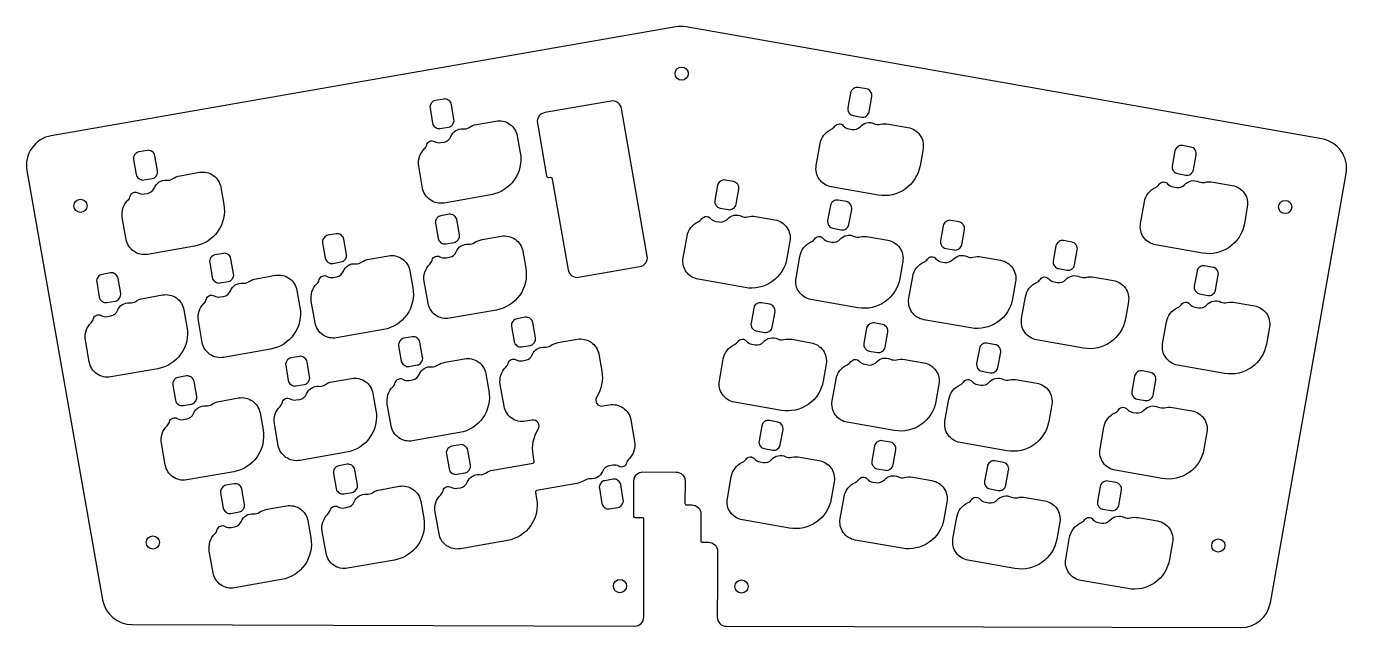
# Model space of a CAD drawing. Header units: millimetres. Extents: x -264 to -45, y 33 to 133.
import ezdxf

# ---------------------------------------------------------------- set-up
doc = ezdxf.new("R2010")
doc.units = ezdxf.units.MM
doc.layers.get('0').update_dxf_attribs({"linetype": 'CONTINUOUS'})

msp = doc.modelspace()

# ---------------------------------------------------------------- linework, layer by layer
for points in [[(-149.47, 35.17, 0.414214), (-147.98, 33.66), (-62.48, 33.44, 0.364726), (-57.54, 37.57), (-44.95, 108.98, 0.414173), (-49.01, 114.77), (-154.65, 133.41, 0.08711), (-156.38, 133.41), (-260.17, 115.29, 0.414694), (-264.24, 109.49), (-251.64, 38.06, 0.363215), (-246.73, 33.93), (-163.21, 33.7, 0.414177), (-161.7, 35.2), (-161.66, 51.47, 0.414214), (-161.89, 51.7), (-163.1, 51.7, -0.413396), (-163.33, 51.93), (-163.33, 57.85, -0.415032), (-161.83, 59.35), (-156.33, 59.33, -0.414214), (-154.84, 57.83), (-154.85, 54.1, 0.415032), (-154.62, 53.87), (-153.7, 53.87, -0.415032), (-152.2, 52.37), (-152.21, 47.87, 0.414214), (-151.98, 47.64), (-151.25, 47.64), (-150.94, 47.64, -0.415032), (-149.44, 46.13), (-149.46, 38.41), (-149.47, 37.81)], [(-126.91, 123.08, 0.198912), (-127.32, 122.43), (-127.77, 119.91, 0.198912), (-127.61, 119.16), (-127.53, 119.05, 0.198912), (-126.89, 118.64), (-125.5, 118.39, 0.198912), (-124.75, 118.55), (-124.64, 118.63, 0.198912), (-124.23, 119.28), (-123.78, 121.8, 0.198912), (-123.94, 122.54), (-124.02, 122.65, 0.198912), (-124.66, 123.07), (-126.05, 123.32, 0.198912), (-126.8, 123.15)], [(-196.79, 117.37, 0.198912), (-196.38, 116.72), (-196.27, 116.65, 0.198912), (-195.52, 116.48), (-194.13, 116.72, 0.198912), (-193.48, 117.13), (-193.41, 117.24, 0.198912), (-193.24, 117.98), (-193.68, 120.51, 0.198912), (-194.09, 121.15), (-194.2, 121.23, 0.198912), (-194.94, 121.4), (-196.33, 121.16, 0.198912), (-196.98, 120.75), (-197.06, 120.64, 0.198912), (-197.22, 119.89)], [(-177.85, 108.62, 0.414214), (-177.45, 108.34), (-177.3, 108.37, -0.414214), (-176.9, 108.08), (-174.27, 92.97, 0.414214), (-172.54, 91.74), (-162.34, 93.51, 0.414214), (-161.12, 95.25), (-165.38, 119.83, 0.414214), (-167.12, 121.05), (-168.1, 120.88), (-177.17, 119.31), (-178.15, 119.14, 0.414214), (-179.38, 117.4)], [(-198.17, 113.09, 0.136845), (-197.77, 113.79, -0.497497), (-196.48, 114.33, 0.17741), (-195.46, 114.15), (-194.9, 114.24, 0.260807), (-193.77, 115.17, -0.334165), (-191.72, 116.42, 0.173636), (-190.74, 116.67, -0.10493), (-189.49, 117.18), (-186.29, 117.74, -0.414214), (-182.72, 115.25), (-182.22, 112.42, -0.414214), (-187.09, 105.47), (-194.9, 104.09, -0.414214), (-198.46, 106.59), (-199.1, 110.2, -0.247516)], [(-130.54, 116.36, 0.136845), (-129.92, 116.88, -0.497496), (-128.53, 116.95, 0.17741), (-127.63, 116.43), (-127.07, 116.33, 0.260807), (-125.69, 116.81, -0.334165), (-123.34, 117.29, 0.173636), (-122.33, 117.19, -0.10493), (-120.99, 117.24), (-117.78, 116.67, -0.414214), (-115.28, 113.11), (-115.78, 110.28, -0.414214), (-122.73, 105.41), (-130.54, 106.79, -0.414214), (-133.03, 110.35), (-132.4, 113.97, -0.247516)], [(-246.06, 108.82, 0.198912), (-245.65, 108.18), (-245.54, 108.1, 0.198912), (-244.79, 107.93), (-243.4, 108.17, 0.198912), (-242.75, 108.58), (-242.68, 108.69, 0.198912), (-242.51, 109.44), (-242.95, 111.96, 0.198912), (-243.36, 112.61), (-243.47, 112.69, 0.198912), (-244.21, 112.85), (-245.6, 112.61, 0.198912), (-246.25, 112.2), (-246.33, 112.09, 0.198912), (-246.49, 111.35)], [(-73, 113.41, 0.198912), (-73.41, 112.77), (-73.86, 110.25, 0.198912), (-73.7, 109.5), (-73.62, 109.39, 0.198912), (-72.98, 108.98), (-71.59, 108.73, 0.198912), (-70.84, 108.89), (-70.73, 108.97, 0.198912), (-70.32, 109.61), (-69.87, 112.13, 0.198912), (-70.03, 112.88), (-70.11, 112.99, 0.198912), (-70.75, 113.41), (-72.14, 113.65, 0.198912), (-72.89, 113.49)], [(-247.44, 104.55, 0.136845), (-247.04, 105.24, -0.497497), (-245.75, 105.78, 0.17741), (-244.73, 105.6), (-244.17, 105.7, 0.260807), (-243.04, 106.63, -0.334165), (-240.99, 107.88, 0.173636), (-240.01, 108.13, -0.10493), (-238.76, 108.63), (-235.56, 109.2, -0.414214), (-231.99, 106.7), (-231.49, 103.87, -0.414214), (-236.36, 96.92), (-244.17, 95.55, -0.414214), (-247.73, 98.04), (-248.37, 101.66, -0.247516)], [(-149.02, 107.68, 0.198912), (-149.43, 107.04), (-149.89, 104.52, 0.198912), (-149.72, 103.77), (-149.65, 103.66, 0.198912), (-149, 103.25), (-147.61, 103, 0.198912), (-146.87, 103.16), (-146.76, 103.24, 0.198912), (-146.34, 103.88), (-145.89, 106.4, 0.198912), (-146.05, 107.15), (-146.13, 107.26, 0.198912), (-146.78, 107.68), (-148.16, 107.92, 0.198912), (-148.91, 107.76)], [(-69.43, 107.63, 0.173636), (-68.42, 107.53, -0.10493), (-67.08, 107.58), (-63.87, 107.01, -0.414214), (-61.38, 103.45), (-61.87, 100.62, -0.414214), (-68.83, 95.75), (-76.63, 97.13, -0.414214), (-79.12, 100.69), (-78.49, 104.31, -0.247516), (-76.63, 106.7, 0.136845), (-76.01, 107.22, -0.497496), (-74.62, 107.29, 0.17741), (-73.72, 106.77), (-73.16, 106.67, 0.260807), (-71.78, 107.15, -0.334165)], [(-130.27, 104.32, 0.198912), (-130.68, 103.68), (-131.13, 101.16, 0.198912), (-130.97, 100.41), (-130.89, 100.3, 0.198912), (-130.25, 99.89), (-128.86, 99.64, 0.198912), (-128.11, 99.8), (-128, 99.88, 0.198912), (-127.59, 100.52), (-127.14, 103.04, 0.198912), (-127.3, 103.79), (-127.38, 103.9, 0.198912), (-128.02, 104.32), (-129.41, 104.56, 0.198912), (-130.16, 104.4)], [(-195.88, 98.19, 0.198912), (-195.47, 97.55), (-195.36, 97.47, 0.198912), (-194.61, 97.3), (-193.22, 97.54, 0.198912), (-192.57, 97.95), (-192.5, 98.06, 0.198912), (-192.33, 98.81), (-192.77, 101.33, 0.198912), (-193.18, 101.98), (-193.29, 102.05, 0.198912), (-194.03, 102.22), (-195.42, 101.98, 0.198912), (-196.07, 101.57), (-196.15, 101.46, 0.198912), (-196.31, 100.72)], [(-152.65, 100.97, 0.136845), (-152.03, 101.49, -0.497496), (-150.64, 101.56, 0.17741), (-149.74, 101.04), (-149.19, 100.94, 0.260807), (-147.8, 101.42, -0.334165), (-145.45, 101.9, 0.173636), (-144.45, 101.8, -0.10493), (-143.1, 101.85), (-139.89, 101.28, -0.414214), (-137.4, 97.72), (-137.9, 94.89, -0.414214), (-144.85, 90.02), (-152.65, 91.4, -0.414214), (-155.15, 94.96), (-154.51, 98.58, -0.247516)], [(-111.52, 100.96, 0.198912), (-111.93, 100.32), (-112.38, 97.8, 0.198912), (-112.22, 97.05), (-112.14, 96.94, 0.198912), (-111.5, 96.53), (-110.11, 96.28, 0.198912), (-109.36, 96.44), (-109.25, 96.52, 0.198912), (-108.84, 97.16), (-108.39, 99.68, 0.198912), (-108.55, 100.43), (-108.63, 100.54, 0.198912), (-109.27, 100.95), (-110.66, 101.2, 0.198912), (-111.41, 101.04)], [(-214.65, 94.94, 0.198912), (-214.24, 94.29), (-214.13, 94.21, 0.198912), (-213.38, 94.05), (-211.99, 94.29, 0.198912), (-211.34, 94.7), (-211.27, 94.81, 0.198912), (-211.1, 95.55), (-211.54, 98.07, 0.198912), (-211.95, 98.72), (-212.06, 98.8, 0.198912), (-212.8, 98.97), (-214.19, 98.73, 0.198912), (-214.84, 98.32), (-214.92, 98.21, 0.198912), (-215.08, 97.46)], [(-197.26, 93.91, 0.136845), (-196.86, 94.61, -0.497497), (-195.57, 95.15, 0.17741), (-194.55, 94.97), (-193.99, 95.07, 0.260807), (-192.86, 95.99, -0.334165), (-190.81, 97.25, 0.173636), (-189.83, 97.5, -0.10493), (-188.58, 98), (-185.38, 98.57, -0.414214), (-181.81, 96.07), (-181.31, 93.24, -0.414214), (-186.18, 86.29), (-193.99, 84.91, -0.414214), (-197.55, 87.41), (-198.19, 91.03, -0.247516)], [(-133.9, 97.61, 0.136845), (-133.28, 98.13, -0.497496), (-131.89, 98.2, 0.17741), (-130.99, 97.68), (-130.43, 97.58, 0.260807), (-129.05, 98.06, -0.334165), (-126.7, 98.54, 0.173636), (-125.7, 98.44, -0.10493), (-124.35, 98.49), (-121.14, 97.92, -0.414214), (-118.65, 94.36), (-119.14, 91.53, -0.414214), (-126.1, 86.66), (-133.9, 88.04, -0.414214), (-136.39, 91.6), (-135.76, 95.22, -0.247516)], [(-92.77, 97.6, 0.198912), (-93.18, 96.96), (-93.63, 94.44, 0.198912), (-93.47, 93.69), (-93.39, 93.58, 0.198912), (-92.75, 93.17), (-91.36, 92.92, 0.198912), (-90.61, 93.08), (-90.5, 93.16, 0.198912), (-90.09, 93.8), (-89.64, 96.32, 0.198912), (-89.8, 97.07), (-89.88, 97.18, 0.198912), (-90.52, 97.59), (-91.91, 97.84, 0.198912), (-92.66, 97.68)], [(-233.42, 91.68, 0.198912), (-233.01, 91.04), (-232.9, 90.96, 0.198912), (-232.15, 90.79), (-230.76, 91.03, 0.198912), (-230.11, 91.44), (-230.04, 91.55, 0.198912), (-229.87, 92.3), (-230.31, 94.82, 0.198912), (-230.72, 95.47), (-230.83, 95.54, 0.198912), (-231.57, 95.71), (-232.96, 95.47, 0.198912), (-233.61, 95.06), (-233.69, 94.95, 0.198912), (-233.85, 94.2)], [(-216.03, 90.66, 0.136845), (-215.63, 91.36, -0.497497), (-214.34, 91.89, 0.17741), (-213.32, 91.71), (-212.76, 91.81, 0.260807), (-211.63, 92.74, -0.334165), (-209.58, 93.99, 0.173636), (-208.6, 94.24, -0.10493), (-207.35, 94.75), (-204.15, 95.31, -0.414214), (-200.58, 92.82), (-200.08, 89.99, -0.414214), (-204.95, 83.04), (-212.76, 81.66, -0.414214), (-216.32, 84.15), (-216.96, 87.77, -0.247516)], [(-115.15, 94.25, 0.136845), (-114.53, 94.77, -0.497496), (-113.13, 94.83, 0.17741), (-112.24, 94.32), (-111.68, 94.22, 0.260807), (-110.3, 94.7, -0.334165), (-107.95, 95.18, 0.173636), (-106.94, 95.08, -0.10493), (-105.6, 95.13), (-102.39, 94.56, -0.414214), (-99.89, 91), (-100.39, 88.17, -0.414214), (-107.34, 83.3), (-115.15, 84.68, -0.414214), (-117.64, 88.24), (-117, 91.86, -0.247516)], [(-252.19, 88.43, 0.198912), (-251.78, 87.78), (-251.67, 87.7, 0.198912), (-250.92, 87.53), (-249.53, 87.78, 0.198912), (-248.88, 88.18), (-248.81, 88.29, 0.198912), (-248.64, 89.04), (-249.08, 91.56, 0.198912), (-249.49, 92.21), (-249.6, 92.29, 0.198912), (-250.34, 92.46), (-251.73, 92.21, 0.198912), (-252.38, 91.81), (-252.46, 91.7, 0.198912), (-252.62, 90.95)], [(-69.33, 93.4, 0.198912), (-69.74, 92.76), (-70.19, 90.24, 0.198912), (-70.03, 89.49), (-69.95, 89.38, 0.198912), (-69.31, 88.97), (-67.92, 88.72, 0.198912), (-67.17, 88.88), (-67.06, 88.96, 0.198912), (-66.65, 89.6), (-66.2, 92.12, 0.198912), (-66.36, 92.87), (-66.44, 92.98, 0.198912), (-67.08, 93.39), (-68.47, 93.64, 0.198912), (-69.22, 93.48)], [(-234.8, 87.4, 0.136845), (-234.4, 88.1, -0.497497), (-233.11, 88.64, 0.17741), (-232.09, 88.46), (-231.53, 88.56, 0.260807), (-230.4, 89.48, -0.334165), (-228.35, 90.74, 0.173636), (-227.37, 90.99, -0.10493), (-226.12, 91.49), (-222.92, 92.06, -0.414214), (-219.35, 89.56), (-218.85, 86.73, -0.414214), (-223.72, 79.78), (-231.53, 78.4, -0.414214), (-235.09, 80.9), (-235.73, 84.52, -0.247516)], [(-96.4, 90.89, 0.136845), (-95.78, 91.41, -0.497496), (-94.38, 91.47, 0.17741), (-93.49, 90.96), (-92.93, 90.86, 0.260807), (-91.55, 91.34, -0.334165), (-89.2, 91.82, 0.173636), (-88.19, 91.72, -0.10493), (-86.84, 91.76), (-83.64, 91.2, -0.414214), (-81.14, 87.64), (-81.64, 84.81, -0.414214), (-88.59, 79.94), (-96.4, 81.31, -0.414214), (-98.89, 84.88), (-98.25, 88.5, -0.247516)], [(-253.57, 84.15, 0.136845), (-253.17, 84.85, -0.497497), (-251.88, 85.38, 0.17741), (-250.86, 85.2), (-250.3, 85.3, 0.260807), (-249.17, 86.23, -0.334165), (-247.12, 87.48, 0.173636), (-246.14, 87.73, -0.10493), (-244.89, 88.23), (-241.69, 88.8, -0.414214), (-238.12, 86.31), (-237.62, 83.47, -0.414214), (-242.49, 76.52), (-250.3, 75.15, -0.414214), (-253.86, 77.64), (-254.5, 81.26, -0.247516)], [(-65.76, 87.62, 0.173636), (-64.75, 87.52, -0.10493), (-63.41, 87.56), (-60.2, 87, -0.414214), (-57.7, 83.44), (-58.2, 80.61, -0.414214), (-65.15, 75.74), (-72.96, 77.11, -0.414214), (-75.45, 80.68), (-74.81, 84.3, -0.247515), (-72.96, 86.69, 0.136845), (-72.34, 87.21, -0.497497), (-70.94, 87.27, 0.17741), (-70.05, 86.76), (-69.49, 86.66, 0.260807), (-68.11, 87.14, -0.334165)], [(-143.01, 87.25, 0.198912), (-143.42, 86.61), (-143.87, 84.09, 0.198912), (-143.71, 83.34), (-143.63, 83.23, 0.198912), (-142.99, 82.82), (-141.6, 82.57, 0.198912), (-140.85, 82.73), (-140.74, 82.81, 0.198912), (-140.33, 83.45), (-139.88, 85.97, 0.198912), (-140.04, 86.72), (-140.12, 86.83, 0.198912), (-140.76, 87.24), (-142.15, 87.49, 0.198912), (-142.9, 87.33)], [(-183.24, 81.05, 0.198912), (-182.83, 80.4), (-182.72, 80.33, 0.198912), (-181.97, 80.16), (-180.58, 80.4, 0.198912), (-179.93, 80.81), (-179.86, 80.92, 0.198912), (-179.69, 81.67), (-180.13, 84.19, 0.198912), (-180.54, 84.84), (-180.65, 84.91, 0.198912), (-181.39, 85.08), (-182.78, 84.84, 0.198912), (-183.43, 84.43), (-183.51, 84.32, 0.198912), (-183.67, 83.57)], [(-124.25, 83.89, 0.198912), (-124.67, 83.25), (-125.12, 80.73, 0.198912), (-124.96, 79.98), (-124.88, 79.87, 0.198912), (-124.23, 79.46), (-122.85, 79.21, 0.198912), (-122.1, 79.37), (-121.99, 79.45, 0.198912), (-121.58, 80.09), (-121.12, 82.61, 0.198912), (-121.29, 83.36), (-121.36, 83.47, 0.198912), (-122.01, 83.88), (-123.4, 84.13, 0.198912), (-124.14, 83.97)], [(-202.01, 77.8, 0.198912), (-201.6, 77.15), (-201.49, 77.07, 0.198912), (-200.74, 76.9), (-199.35, 77.14, 0.198912), (-198.7, 77.55), (-198.63, 77.66, 0.198912), (-198.46, 78.41), (-198.9, 80.93, 0.198912), (-199.31, 81.58), (-199.42, 81.66, 0.198912), (-200.16, 81.82), (-201.55, 81.58, 0.198912), (-202.2, 81.17), (-202.28, 81.06, 0.198912), (-202.44, 80.32)], [(-170.59, 58.18, 0.173636), (-171.57, 57.93, -0.10493), (-172.83, 57.43), (-179.5, 56.25, 0.414214), (-179.69, 55.98), (-179.5, 54.89, -0.414214), (-184.36, 47.94), (-192.17, 46.56, -0.414214), (-195.73, 49.06), (-196.37, 52.67, -0.247516), (-195.44, 55.56, 0.136845), (-195.04, 56.26, -0.497497), (-193.75, 56.8, 0.17741), (-192.73, 56.62), (-192.17, 56.71, 0.260807), (-191.04, 57.64, -0.334165), (-189, 58.89, 0.173636), (-188.02, 59.14, -0.10493), (-186.76, 59.65), (-180.09, 60.83, 0.414214), (-179.9, 61.09), (-180.09, 62.19, -0.187098), (-179.25, 66.44, 0.651827), (-180.27, 67.96), (-181.35, 67.77, -0.414214), (-184.91, 70.27), (-185.55, 73.89, -0.247516), (-184.62, 76.77, 0.136845), (-184.22, 77.47, -0.497497), (-182.93, 78.01, 0.17741), (-181.91, 77.83), (-181.35, 77.93, 0.260807), (-180.22, 78.85, -0.334165), (-178.17, 80.11, 0.173636), (-177.19, 80.35, -0.10493), (-175.94, 80.86), (-172.74, 81.43, -0.414214), (-169.17, 78.93), (-168.67, 76.1, -0.187098), (-169.52, 71.84, 0.651827), (-168.5, 70.32), (-167.42, 70.51, -0.414214), (-163.86, 68.02), (-163.22, 64.4, -0.247516), (-164.15, 61.51, 0.136845), (-164.55, 60.81, -0.497497), (-165.84, 60.28, 0.17741), (-166.86, 60.46), (-167.42, 60.36, 0.260807), (-168.55, 59.43, -0.334165)], [(-146.63, 80.54, 0.136845), (-146.02, 81.06, -0.497496), (-144.62, 81.12, 0.17741), (-143.73, 80.61), (-143.17, 80.51, 0.260807), (-141.79, 80.99, -0.334165), (-139.44, 81.47, 0.173636), (-138.43, 81.37, -0.10493), (-137.08, 81.41), (-133.88, 80.85, -0.414214), (-131.38, 77.29), (-131.88, 74.46, -0.414214), (-138.83, 69.59), (-146.64, 70.96, -0.414214), (-149.13, 74.53), (-148.49, 78.15, -0.247516)], [(-105.5, 80.53, 0.198912), (-105.92, 79.89), (-106.37, 77.37, 0.198912), (-106.2, 76.62), (-106.13, 76.51, 0.198912), (-105.48, 76.1), (-104.1, 75.85, 0.198912), (-103.35, 76.01), (-103.24, 76.09, 0.198912), (-102.82, 76.73), (-102.37, 79.25, 0.198912), (-102.54, 80), (-102.61, 80.11, 0.198912), (-103.26, 80.52), (-104.65, 80.77, 0.198912), (-105.39, 80.61)], [(-220.78, 74.54, 0.198912), (-220.37, 73.89), (-220.26, 73.82, 0.198912), (-219.51, 73.65), (-218.12, 73.89, 0.198912), (-217.47, 74.3), (-217.4, 74.41, 0.198912), (-217.23, 75.16), (-217.67, 77.68, 0.198912), (-218.08, 78.32), (-218.19, 78.4, 0.198912), (-218.93, 78.57), (-220.32, 78.33, 0.198912), (-220.97, 77.92), (-221.05, 77.81, 0.198912), (-221.21, 77.06)], [(-201.7, 74.75, 0.17741), (-200.68, 74.57), (-200.12, 74.67, 0.260807), (-198.99, 75.6, -0.334165), (-196.94, 76.85, 0.173636), (-195.96, 77.1, -0.10493), (-194.71, 77.6), (-191.51, 78.17, -0.414214), (-187.94, 75.68), (-187.44, 72.84, -0.414214), (-192.31, 65.89), (-200.12, 64.52, -0.414214), (-203.68, 67.01), (-204.32, 70.63, -0.247516), (-203.39, 73.52, 0.136845), (-202.99, 74.22, -0.497497)], [(-127.88, 77.18, 0.136845), (-127.26, 77.7, -0.497496), (-125.87, 77.76, 0.17741), (-124.98, 77.25), (-124.42, 77.15, 0.260807), (-123.04, 77.63, -0.334165), (-120.69, 78.11, 0.173636), (-119.68, 78.01, -0.10493), (-118.33, 78.05), (-115.12, 77.49, -0.414214), (-112.63, 73.93), (-113.13, 71.09, -0.414214), (-120.08, 66.23), (-127.88, 67.6, -0.414214), (-130.38, 71.17), (-129.74, 74.79, -0.247516)], [(-239.55, 71.28, 0.198912), (-239.14, 70.64), (-239.03, 70.56, 0.198912), (-238.28, 70.39), (-236.89, 70.63, 0.198912), (-236.24, 71.04), (-236.17, 71.15, 0.198912), (-236, 71.9), (-236.44, 74.42, 0.198912), (-236.84, 75.07), (-236.95, 75.15, 0.198912), (-237.7, 75.31), (-239.09, 75.07, 0.198912), (-239.74, 74.66), (-239.81, 74.55, 0.198912), (-239.98, 73.81)], [(-222.16, 70.26, 0.136845), (-221.76, 70.96, -0.497497), (-220.47, 71.5, 0.17741), (-219.45, 71.32), (-218.89, 71.41, 0.260807), (-217.76, 72.34, -0.334165), (-215.71, 73.59, 0.173636), (-214.73, 73.84, -0.10493), (-213.48, 74.35), (-210.28, 74.91, -0.414214), (-206.71, 72.42), (-206.21, 69.59, -0.414214), (-211.08, 62.64), (-218.89, 61.26, -0.414214), (-222.45, 63.76), (-223.09, 67.37, -0.247516)], [(-101.93, 74.75, 0.173636), (-100.93, 74.65, -0.10493), (-99.58, 74.69), (-96.37, 74.13, -0.414214), (-93.88, 70.57), (-94.38, 67.73, -0.414214), (-101.33, 62.87), (-109.13, 64.24, -0.414214), (-111.63, 67.81), (-110.99, 71.43, -0.247516), (-109.13, 73.82, 0.136845), (-108.51, 74.34, -0.497496), (-107.12, 74.4, 0.17741), (-106.23, 73.89), (-105.67, 73.79, 0.260807), (-104.28, 74.27, -0.334165)], [(-76.83, 75.49, 0.198912), (-77.47, 75.9), (-78.86, 76.15, 0.198912), (-79.61, 75.99), (-79.72, 75.91, 0.198912), (-80.13, 75.27), (-80.58, 72.75, 0.198912), (-80.42, 72), (-80.34, 71.89, 0.198912), (-79.7, 71.48), (-78.31, 71.23, 0.198912), (-77.56, 71.39), (-77.45, 71.47, 0.198912), (-77.04, 72.11), (-76.59, 74.63, 0.198912), (-76.75, 75.38)], [(-240.93, 67.01, 0.136845), (-240.53, 67.7, -0.497497), (-239.24, 68.24, 0.17741), (-238.22, 68.06), (-237.66, 68.16, 0.260807), (-236.53, 69.09, -0.334165), (-234.48, 70.34, 0.173636), (-233.5, 70.59, -0.10493), (-232.25, 71.09), (-229.05, 71.66, -0.414214), (-225.48, 69.16), (-224.98, 66.33, -0.414214), (-229.85, 59.38), (-237.66, 58.01, -0.414214), (-241.22, 60.5), (-241.86, 64.12, -0.247516)], [(-76.15, 70.13, 0.173636), (-75.15, 70.03, -0.10493), (-73.8, 70.07), (-70.59, 69.51, -0.414214), (-68.1, 65.95), (-68.6, 63.11, -0.414214), (-75.55, 58.25), (-83.35, 59.62, -0.414214), (-85.84, 63.19), (-85.21, 66.8, -0.247515), (-83.35, 69.2, 0.136845), (-82.73, 69.72, -0.497497), (-81.34, 69.78, 0.17741), (-80.44, 69.26), (-79.88, 69.17, 0.260807), (-78.5, 69.65, -0.334165)], [(-141.68, 67.66, 0.198912), (-142.09, 67.02), (-142.54, 64.5, 0.198912), (-142.38, 63.75), (-142.3, 63.64, 0.198912), (-141.66, 63.23), (-140.27, 62.98, 0.198912), (-139.52, 63.14), (-139.41, 63.22, 0.198912), (-139, 63.86), (-138.55, 66.38, 0.198912), (-138.71, 67.13), (-138.79, 67.24, 0.198912), (-139.43, 67.65), (-140.82, 67.9, 0.198912), (-141.57, 67.74)], [(-194.33, 63.11, 0.198912), (-194.5, 62.36), (-194.06, 59.84, 0.198912), (-193.65, 59.19), (-193.54, 59.12, 0.198912), (-192.79, 58.95), (-191.4, 59.19, 0.198912), (-190.76, 59.6), (-190.68, 59.71, 0.198912), (-190.51, 60.45), (-190.95, 62.98, 0.198912), (-191.36, 63.62), (-191.47, 63.7, 0.198912), (-192.21, 63.87), (-193.6, 63.63, 0.198912), (-194.25, 63.22)], [(-122.93, 64.3, 0.198912), (-123.34, 63.66), (-123.79, 61.14, 0.198912), (-123.63, 60.39), (-123.55, 60.28, 0.198912), (-122.91, 59.87), (-121.52, 59.62, 0.198912), (-120.77, 59.78), (-120.66, 59.86, 0.198912), (-120.25, 60.5), (-119.8, 63.02, 0.198912), (-119.96, 63.77), (-120.04, 63.88, 0.198912), (-120.68, 64.29), (-122.07, 64.54, 0.198912), (-122.82, 64.38)], [(-145.31, 60.95, 0.136845), (-144.69, 61.47, -0.497496), (-143.29, 61.53, 0.17741), (-142.4, 61.01), (-141.84, 60.92, 0.260807), (-140.46, 61.4, -0.334165), (-138.11, 61.88, 0.173636), (-137.1, 61.78, -0.10493), (-135.76, 61.82), (-132.55, 61.26, -0.414214), (-130.05, 57.7), (-130.55, 54.86, -0.414214), (-137.5, 50), (-145.31, 51.37, -0.414214), (-147.8, 54.94), (-147.16, 58.55, -0.247516)], [(-212.83, 56.58, 0.198912), (-212.42, 55.94), (-212.31, 55.86, 0.198912), (-211.56, 55.69), (-210.17, 55.93, 0.198912), (-209.53, 56.34), (-209.45, 56.45, 0.198912), (-209.28, 57.2), (-209.72, 59.72, 0.198912), (-210.13, 60.37), (-210.24, 60.45, 0.198912), (-210.98, 60.61), (-212.37, 60.37, 0.198912), (-213.02, 59.96), (-213.1, 59.85, 0.198912), (-213.26, 59.11)], [(-105.04, 57.78, 0.198912), (-104.88, 57.03), (-104.8, 56.92, 0.198912), (-104.16, 56.51), (-102.77, 56.26, 0.198912), (-102.02, 56.42), (-101.91, 56.5, 0.198912), (-101.5, 57.14), (-101.05, 59.66, 0.198912), (-101.21, 60.41), (-101.29, 60.52, 0.198912), (-101.93, 60.93), (-103.32, 61.18, 0.198912), (-104.07, 61.02), (-104.18, 60.94, 0.198912), (-104.59, 60.3)], [(-231.6, 53.33, 0.198912), (-231.19, 52.68), (-231.08, 52.6, 0.198912), (-230.33, 52.44), (-228.94, 52.68, 0.198912), (-228.3, 53.09), (-228.22, 53.2, 0.198912), (-228.05, 53.94), (-228.49, 56.47, 0.198912), (-228.9, 57.11), (-229.01, 57.19, 0.198912), (-229.75, 57.36), (-231.14, 57.12, 0.198912), (-231.79, 56.71), (-231.87, 56.6, 0.198912), (-232.03, 55.85)], [(-165.26, 53.97, 0.198912), (-165.1, 54.71), (-165.53, 57.23, 0.198912), (-165.94, 57.88), (-166.05, 57.96, 0.198912), (-166.8, 58.13), (-168.19, 57.89, 0.198912), (-168.83, 57.48), (-168.91, 57.37, 0.198912), (-169.08, 56.62), (-168.64, 54.1, 0.198912), (-168.23, 53.45), (-168.12, 53.37, 0.198912), (-167.38, 53.2), (-165.99, 53.45, 0.198912), (-165.34, 53.86)], [(-124.54, 58.17, 0.17741), (-123.65, 57.65), (-123.09, 57.56, 0.260807), (-121.71, 58.04, -0.334165), (-119.36, 58.52, 0.173636), (-118.35, 58.42, -0.10493), (-117, 58.46), (-113.8, 57.9, -0.414214), (-111.3, 54.33), (-111.8, 51.5, -0.414214), (-118.75, 46.64), (-126.56, 48.01, -0.414214), (-129.05, 51.57), (-128.41, 55.19, -0.247516), (-126.55, 57.59, 0.136845), (-125.94, 58.11, -0.497496)], [(-86.29, 54.42, 0.198912), (-86.13, 53.67), (-86.05, 53.56, 0.198912), (-85.4, 53.14), (-84.02, 52.9, 0.198912), (-83.27, 53.06), (-83.16, 53.14, 0.198912), (-82.75, 53.78), (-82.29, 56.3, 0.198912), (-82.46, 57.05), (-82.53, 57.16, 0.198912), (-83.18, 57.57), (-84.57, 57.82, 0.198912), (-85.31, 57.66), (-85.42, 57.58, 0.198912), (-85.84, 56.94)], [(-214.21, 52.31, 0.136845), (-213.81, 53, -0.497497), (-212.52, 53.54, 0.17741), (-211.5, 53.36), (-210.94, 53.46, 0.260807), (-209.81, 54.39, -0.334165), (-207.77, 55.64, 0.173636), (-206.79, 55.89, -0.10493), (-205.53, 56.39), (-202.33, 56.96, -0.414214), (-198.77, 54.46), (-198.27, 51.63, -0.414214), (-203.13, 44.68), (-210.94, 43.31, -0.414214), (-214.5, 45.8), (-215.14, 49.42, -0.247516)], [(-100.61, 55.16, 0.173636), (-99.6, 55.06, -0.10493), (-98.25, 55.1), (-95.05, 54.54, -0.414214), (-92.55, 50.97), (-93.05, 48.14, -0.414214), (-100, 43.28), (-107.81, 44.65, -0.414214), (-110.3, 48.21), (-109.66, 51.83, -0.247516), (-107.8, 54.23, 0.136845), (-107.19, 54.75, -0.497496), (-105.79, 54.81, 0.17741), (-104.9, 54.29), (-104.34, 54.2, 0.260807), (-102.96, 54.68, -0.334165)], [(-231.29, 50.29, 0.17741), (-230.27, 50.1), (-229.71, 50.2, 0.260807), (-228.58, 51.13, -0.334165), (-226.54, 52.38, 0.173636), (-225.56, 52.63, -0.10493), (-224.3, 53.14), (-221.1, 53.7, -0.414214), (-217.53, 51.21), (-217.04, 48.38, -0.414214), (-221.9, 41.43), (-229.71, 40.05, -0.414214), (-233.27, 42.54), (-233.91, 46.16, -0.247516), (-232.98, 49.05, 0.136845), (-232.58, 49.75, -0.497497)], [(-81.86, 51.8, 0.173636), (-80.85, 51.7, -0.10493), (-79.5, 51.74), (-76.29, 51.18, -0.414214), (-73.8, 47.61), (-74.3, 44.78, -0.414214), (-81.25, 39.92), (-89.05, 41.29, -0.414214), (-91.55, 44.85), (-90.91, 48.47, -0.247516), (-89.05, 50.87, 0.136845), (-88.43, 51.39, -0.497496), (-87.04, 51.45, 0.17741), (-86.15, 50.93), (-85.59, 50.84, 0.260807), (-84.21, 51.32, -0.334165)]]:
    msp.add_lwpolyline(points, format="xyb", close=True)
for centre in [(-155.4, 125.62), (-255.32, 103.62), (-55.09, 103.43), (-243.29, 47.61), (-66.2, 47.1), (-165.65, 40.35), (-145.45, 40.28)]:
    msp.add_circle(centre, 1.1)

doc.saveas('drawing.dxf')
